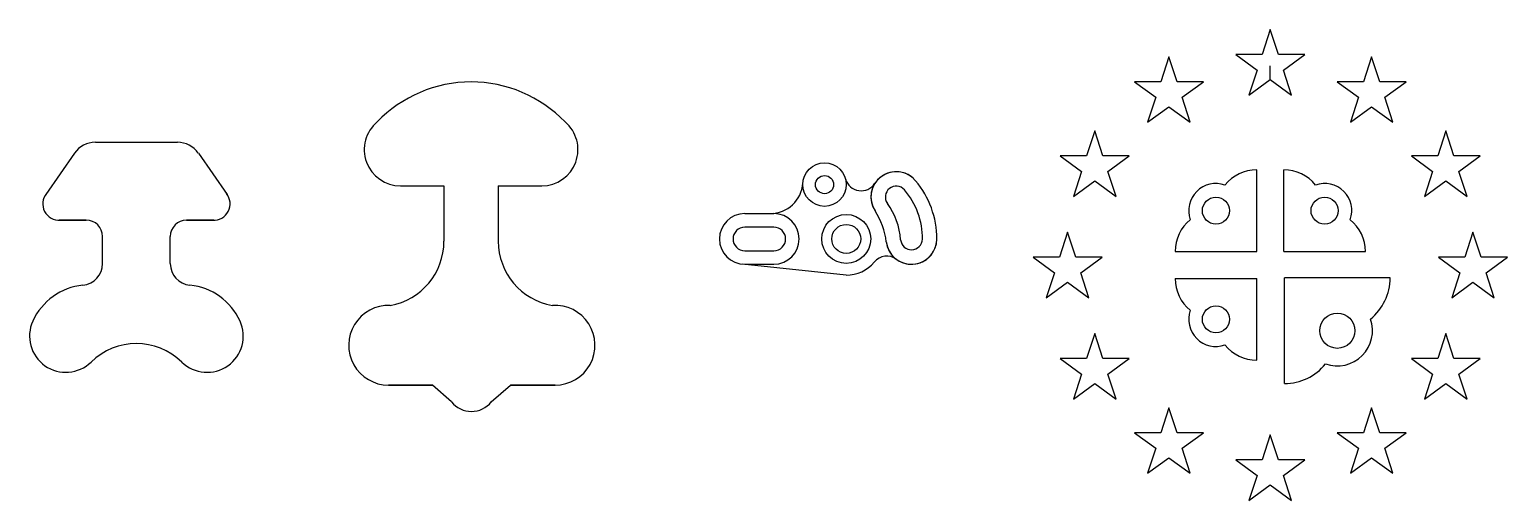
# Model space of a CAD drawing. Header units: millimetres. Extents: x 2320 to 3136, y 1198 to 1458.
import ezdxf

# ---------------------------------------------------------------- set-up
doc = ezdxf.new("R2010")
doc.units = ezdxf.units.MM

# ---------------------------------------------------------------- blocks, each defined once
blk = doc.blocks.new('*U3')
for p, q in [((0, 18.09), (-4.49, 4.27)), ((4.49, 4.27), (0, 18.09)), ((-4.49, 4.27), (-19.02, 4.27)), ((-19.02, 4.27), (-7.27, -4.27)), ((19.02, 4.27), (4.49, 4.27)), ((7.27, -4.27), (19.02, 4.27)), ((-7.27, -4.27), (-11.76, -18.09)), ((11.76, -18.09), (7.27, -4.27)), ((-11.76, -18.09), (0, -9.55)), ((0, -9.55), (11.76, -18.09))]:
    blk.add_line(p, q)
blk = doc.blocks.new('*U4')
at = {"color": 0, "linetype": 'ByBlock', "lineweight": -2, "transparency": 16777216}
for p in [(3005.42, 1439.55), (2949.47, 1424.55), (3061.38, 1424.55), (2908.51, 1383.59), (3102.34, 1383.59), (2893.51, 1327.64), (3117.33, 1327.64), (2908.51, 1271.68), (3102.34, 1271.68), (2949.47, 1230.72), (3061.38, 1230.72), (3005.42, 1215.73)]:
    blk.add_blockref('*U3', p, dxfattribs=at)

msp = doc.modelspace()

# ---------------------------------------------------------------- linework, layer by layer
for p, q in [((3005.42, 1430), (3005.42, 1437.64)), ((2356.77, 1395.4), (2379.45, 1395.4)), ((2379.45, 1395.4), (2402.13, 1395.4)), ((2345.27, 1389.39), (2329.37, 1366.5)), ((2413.63, 1389.39), (2429.53, 1366.5)), ((2997.92, 1357.64), (2997.92, 1380.14)), ((3012.92, 1357.64), (3012.92, 1380.14)), ((2525.22, 1371.32), (2549.22, 1371.32)), ((2549.22, 1371.32), (2549.22, 1340.74)), ((2579.22, 1371.32), (2579.22, 1340.74)), ((2579.22, 1371.32), (2603.22, 1371.32)), ((2747.3, 1372.02), (2747.34, 1372.02)), ((2715.34, 1356.02), (2731.34, 1356.02)), ((2731.34, 1356.02), (2731.34, 1356.12)), ((2997.92, 1335.14), (2997.92, 1357.64)), ((3012.92, 1335.14), (3012.92, 1357.64)), ((2336.74, 1352.4), (2351.74, 1352.4)), ((2351.74, 1352.4), (2336.74, 1352.4)), ((2422.16, 1352.4), (2407.16, 1352.4)), ((2407.16, 1352.4), (2422.16, 1352.4)), ((2731.34, 1348.52), (2715.34, 1348.52)), ((2360.74, 1328.4), (2360.74, 1343.4)), ((2398.16, 1328.4), (2398.16, 1343.4)), ((2715.34, 1335.52), (2731.34, 1335.52)), ((2952.92, 1335.14), (2997.92, 1335.14)), ((3012.92, 1335.14), (3057.92, 1335.14)), ((2771.34, 1322.02), (2713.87, 1328.09)), ((2715.34, 1328.02), (2731.34, 1328.02)), ((2952.92, 1320.14), (2997.92, 1320.14)), ((2997.92, 1275.14), (2997.92, 1320.14)), ((3013.27, 1262.19), (3013.27, 1320.49)), ((3042.42, 1320.49), (3013.27, 1320.49)), ((3013.27, 1320.14), (3013.27, 1320.14)), ((3071.57, 1320.49), (3042.42, 1320.49)), ((2518.62, 1261.32), (2542.9, 1261.32)), ((2542.9, 1261.32), (2518.62, 1261.32)), ((2553.44, 1252.05), (2542.9, 1261.32)), ((2575.36, 1252.05), (2585.9, 1261.32)), ((2610.62, 1261.32), (2585.9, 1261.32)), ((2585.9, 1261.32), (2610.62, 1261.32))]:
    msp.add_line(p, q)
for centre, radius in [((2759.34, 1372.02), 12), ((2759.34, 1372.02), 5), ((2975.42, 1357.64), 7.5), ((3035.42, 1357.64), 7.5), ((2771.34, 1342.02), 13.5), ((2771.34, 1342.02), 8), ((2975.42, 1297.64), 7.5), ((3042.42, 1291.34), 9.72)]:
    msp.add_circle(centre, radius)
for centre, radius, start, end in [((2564.22, 1356.69), 72, 43.92206, 136.07794), ((2525.22, 1391.32), 20, 130.01759, 270), ((2603.22, 1391.32), 20, 270, 49.98241), ((2356.77, 1381.4), 14, 90, 145.20906), ((2402.13, 1381.4), 14, 34.79094, 90), ((2798.92, 1365.16), 14, 48.26605, 213.18014), ((2798.92, 1365.16), 14, 40, 213.18014), ((2997.92, 1357.64), 22.5, 90, 141.05756), ((3012.92, 1357.64), 22.5, 38.94244, 90), ((2729.41, 1374.02), 18, 270, 356.17745), ((2779.58, 1377.61), 9, 195.44992, 327.21578), ((2798.92, 1365.16), 6, 41.23162, 215.52554), ((2771.34, 1342.02), 50, 0, 40), ((2975.42, 1357.64), 15, 70.52878, 199.47122), ((3035.42, 1357.64), 15, 340.52878, 109.47122), ((2336.74, 1361.37), 9, 141.0697, 274.13936), ((2422.16, 1361.37), 9, 265.86064, 38.9303), ((2773.35, 1342.75), 40, 358.76838, 41.23162), ((2715.34, 1342.02), 14, 90, 270), ((2731.34, 1342.02), 14, 270, 90), ((2753.73, 1335.6), 40, 6.81986, 33.18014), ((2761.48, 1338.43), 40, 4.47446, 35.52554), ((2351.74, 1343.4), 9, 0, 90), ((2407.16, 1343.4), 9, 90, 180), ((2715.34, 1342.02), 6.5, 90, 270), ((2731.34, 1342.02), 6.5, 270, 90), ((2975.42, 1335.14), 22.5, 128.94244, 180), ((3035.42, 1335.14), 22.5, 0, 51.05756), ((2513.22, 1340.74), 36, 280.09627, 0), ((2615.22, 1340.74), 36, 180, 260.21299), ((2807.34, 1342.02), 14, 186.81986, 0), ((2807.34, 1342.02), 14, 186.81986, 351.73395), ((2807.34, 1342.02), 6, 184.47446, 358.76838), ((2793.68, 1323.52), 9, 53.54417, 140.36421), ((2348.74, 1328.4), 12, 275.56152, 0), ((2410.16, 1328.4), 12, 180, 264.43848), ((2771.34, 1342.02), 20, 270, 320.36421), ((2353.2, 1282.61), 34, 95.56152, 155.59999), ((2405.7, 1282.61), 34, 24.40001, 84.43848), ((2975.42, 1320.14), 22.5, 180, 231.05756), ((3042.42, 1320.49), 29.15, 308.94244, 0), ((2518.62, 1283.32), 22, 87.62411, 270), ((2610.62, 1283.32), 22, 270, 93.95754), ((2975.42, 1297.64), 15, 160.52878, 289.47122), ((3042.42, 1291.34), 19.43, 250.52878, 19.47122), ((2340.45, 1288.4), 20, 155.59999, 314.14117), ((2340.45, 1288.4), 20, 155.59999, 314.14117), ((2418.45, 1288.4), 20, 225.85883, 24.40001), ((2379.45, 1248.21), 36, 45.85883, 134.14117), ((2379.45, 1248.21), 36, 45.85883, 134.14117), ((2997.92, 1297.64), 22.5, 218.94244, 270), ((3013.27, 1291.34), 29.15, 270, 321.05756), ((2564.4, 1260.76), 14, 218.47179, 321.52821)]:
    msp.add_arc(centre, radius, start, end)

# ---------------------------------------------------------------- block references
msp.add_blockref('*U4', (0, 0))

doc.saveas('drawing.dxf')
